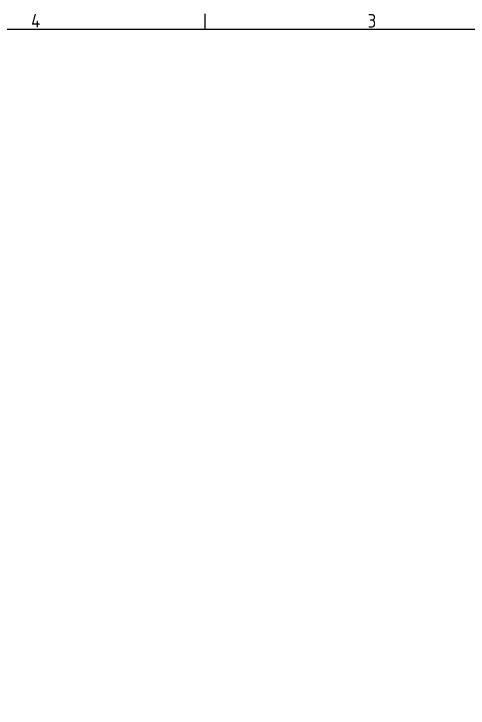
# Model space of a CAD drawing. Header units: inches. Extents: x 6934 to 18973, y 4254 to 7629.
# Drawn here: x 9566 to 10370, y 6348 to 7576 of the extents above; entities that cross this region are included whole.
import ezdxf

# ---------------------------------------------------------------- set-up
doc = ezdxf.new("R2010")
doc.units = ezdxf.units.IN
doc.header["$MEASUREMENT"] = 0
doc.layers.add('POWER SUPPLY CASE OUTLINE$0$경계(ISO)', color=7, linetype='Continuous', lineweight=25)
doc.styles.add('POWER SUPPLY CASE OUTLINE$0$문자 텍스트_PSTEK_POSCO', font='isocp.shx')

# ---------------------------------------------------------------- blocks, each defined once
blk = doc.blocks.new('POWER SUPPLY CASE OUTLINE$0$경계 Default Border')
at = {"layer": 'POWER SUPPLY CASE OUTLINE$0$경계(ISO)'}
blk.add_line((371.25, 410), (371.25, 413.4), dxfattribs=at)
at = {"layer": 'POWER SUPPLY CASE OUTLINE$0$경계(ISO)', "flags": 128}
blk.add_lwpolyline([(10, 10), (10, 410), (584, 410), (584, 10), (10, 10)], dxfattribs=at)
at = {"layer": 'POWER SUPPLY CASE OUTLINE$0$경계(ISO)', "color": 2, "true_color": 0xffff00, "char_height": 3, "attachment_point": 7, "style": 'POWER SUPPLY CASE OUTLINE$0$문자 텍스트_PSTEK_POSCO'}
for s, insert in [('4', (332.79, 410.4)), ('3', (407.21, 410.37))]:
    blk.add_mtext(s, dxfattribs=dict(at, insert=insert))

msp = doc.modelspace()

# ---------------------------------------------------------------- block references
at = {"xscale": 8, "yscale": 8, "zscale": 8}
msp.add_blockref('POWER SUPPLY CASE OUTLINE$0$경계 Default Border', (6934.363, 4268.862), dxfattribs=at)

doc.saveas('drawing.dxf')
